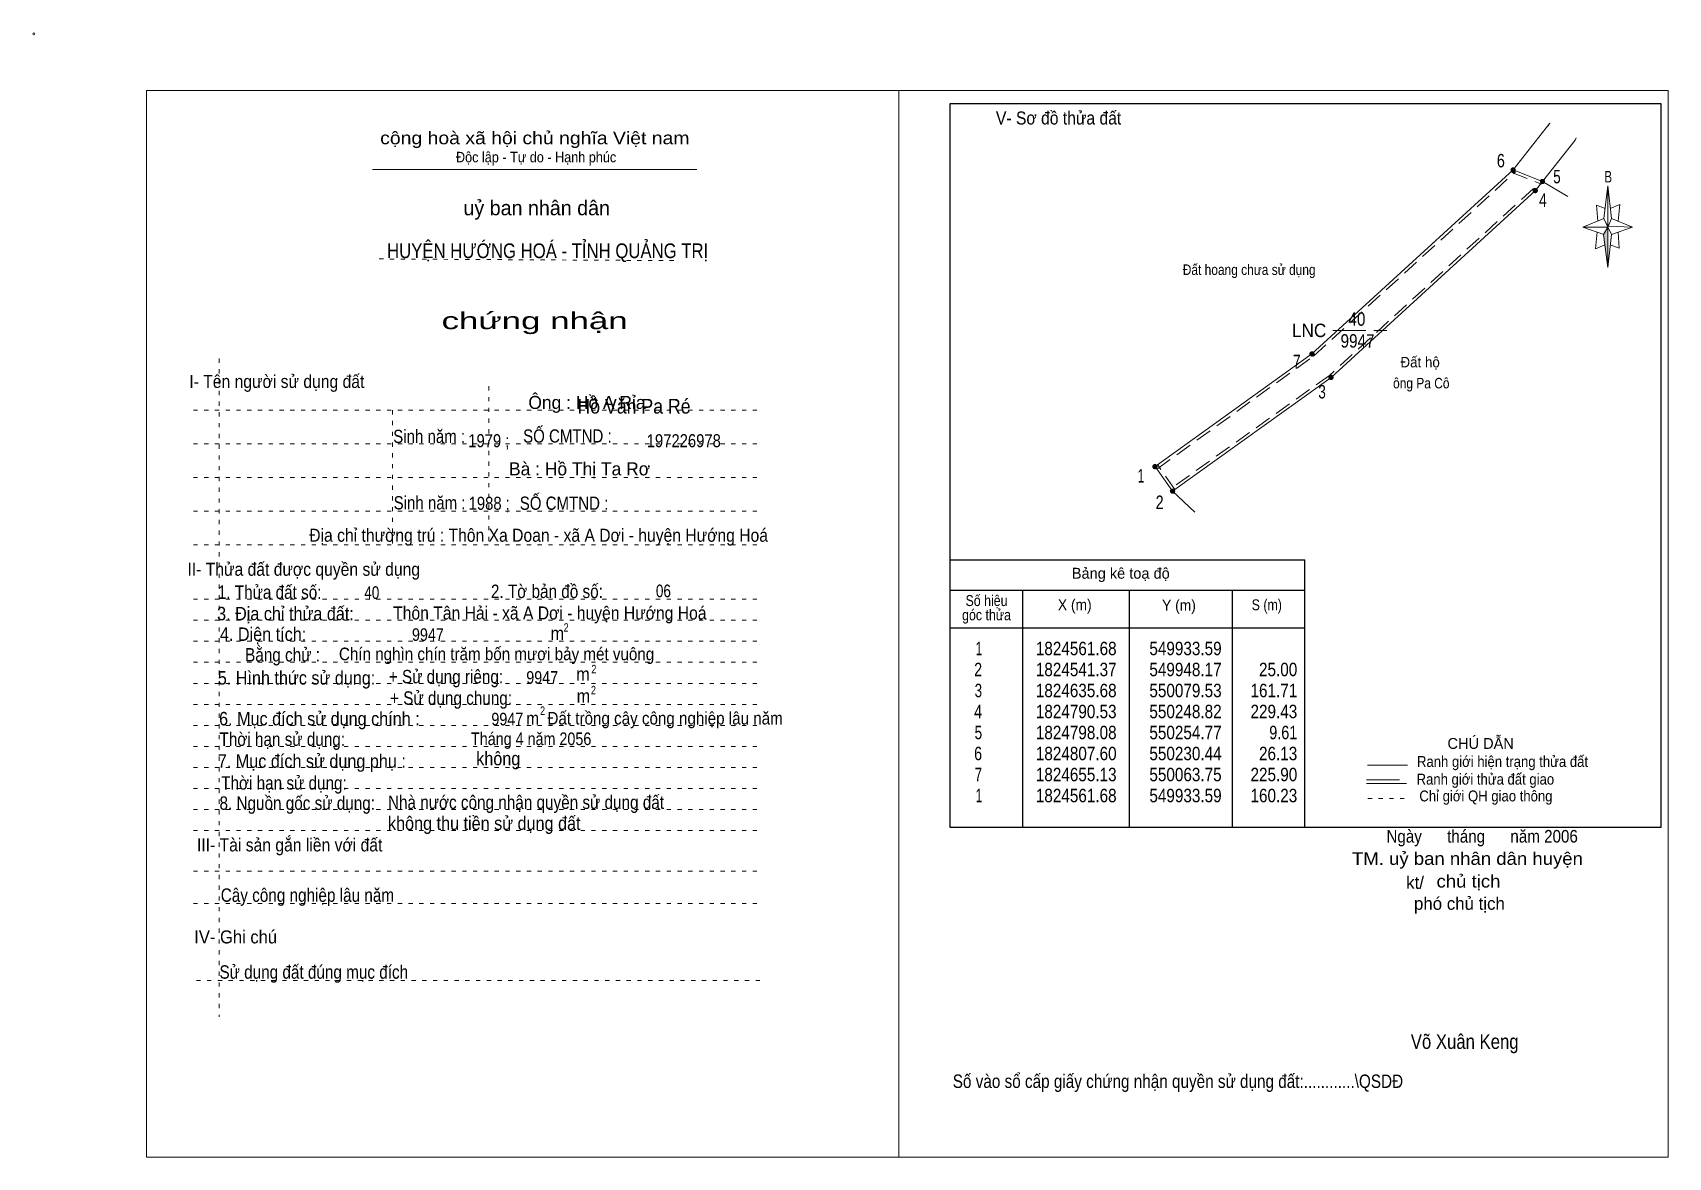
# Model space of a CAD drawing. Header units: centimetres. Extents: x -1.6 to 37.4, y -1.3 to 25.5.
import ezdxf
from ezdxf.enums import TextEntityAlignment as Align

# ---------------------------------------------------------------- set-up
doc = ezdxf.new("R2010")
doc.units = ezdxf.units.CM
doc.header["$LTSCALE"] = 0.13
for name, pattern in [('DOTTED', [1.5, 0.3, -1.2]), ('LONG_DASHED', [7.5, 6, -1.5]), ('MEDIUM_DASHED', [4.5, 3, -1.5])]:
    doc.linetypes.add(name, pattern=pattern)
for name, color, linetype, lineweight in [('1', 7, 'DOTTED', 13), ('10', 7, 'Continuous', 13), ('2', 7, 'Continuous', 25), ('3', 7, 'Continuous', 13), ('30', 7, 'Continuous', 13), ('32', 7, 'LONG_DASHED', 13), ('33', 7, 'LONG_DASHED', 13), ('35', 7, 'Continuous', 13)]:
    doc.layers.add(name, color=color, linetype=linetype, lineweight=lineweight)
doc.layers.add('7', color=7, linetype='Continuous')

msp = doc.modelspace()

# ---------------------------------------------------------------- hatches: boundary and pattern name
at = {"layer": '30'}
msp.add_hatch(color=256, dxfattribs=at).paths.add_polyline_path([(35.91, 20.87), (35.91, 19.91), (35.81, 20.69)])
at = {"layer": '32'}
for points in [[(33.7066, 22.2274, 1), (33.6066, 22.2274, 1)], [(34.4051, 21.9541, 1), (34.3051, 21.9541, 1)], [(34.2343, 21.7373, 1), (34.1343, 21.7373, 1)], [(28.9209, 17.85, 1), (28.8209, 17.85, 1)], [(29.3739, 17.2916, 1), (29.2739, 17.2916, 1)], [(25.184, 15.167, 1), (25.084, 15.167, 1)], [(25.6026, 14.5839, 1), (25.5026, 14.5839, 1)]]:
    msp.add_hatch(color=256, dxfattribs=at).paths.add_polyline_path(points)

# ---------------------------------------------------------------- linework, layer by layer
at = {"layer": '1', "linetype": 'Continuous'}
msp.add_line((6.51, 22.24), (14.23, 22.24), dxfattribs=at)
at = {"layer": '1'}
for p, q in [((6.67, 20.11), (13.82, 20.07)), ((2.86, 17.74), (2.86, 2.07)), ((9.28, 17.08), (9.28, 13.31)), ((2.25, 16.51), (15.75, 16.51)), ((6.99, 16.51), (6.99, 13.31)), ((2.25, 15.71), (15.75, 15.71)), ((2.25, 14.91), (15.75, 14.91)), ((2.25, 14.11), (15.75, 14.11)), ((2.25, 13.31), (15.75, 13.31)), ((2.25, 12.01), (15.75, 12.01)), ((2.25, 11.51), (15.75, 11.51)), ((2.25, 11.01), (15.75, 11.01)), ((2.25, 10.51), (15.75, 10.51)), ((2.25, 10.01), (15.75, 10.01)), ((2.25, 9.51), (15.75, 9.51)), ((2.25, 9.01), (15.75, 9.01)), ((2.25, 8.51), (15.75, 8.51)), ((2.25, 8.01), (15.75, 8.01)), ((2.25, 7.51), (15.75, 7.51)), ((2.25, 7.01), (15.75, 7.01)), ((2.25, 6.51), (15.75, 6.51)), ((2.25, 5.54), (15.75, 5.54)), ((2.25, 4.77), (15.75, 4.77)), ((2.32, 2.94), (15.82, 2.94))]:
    msp.add_line(p, q, dxfattribs=at)
at = {"layer": '10', "linetype": 'MEDIUM_DASHED'}
for p, q in [((33.63, 22.17), (34.33, 21.89)), ((25.61, 14.62), (25.2, 15.21))]:
    msp.add_line(p, q, dxfattribs=at)
at = {"layer": '10'}
for p, q in [((34.19, 21.74), (34.36, 21.95)), ((34.36, 21.95), (34.96, 21.6)), ((25.55, 14.58), (26.08, 14.08))]:
    msp.add_line(p, q, dxfattribs=at)
for points in [[(33.66, 22.23), (34.53, 23.34), (34.49, 23.27)], [(34.36, 21.95), (35.13, 22.94), (35.16, 22.99)], [(25.14, 15.17), (28.87, 17.85), (33.66, 22.23), (34.36, 21.95)], [(34.19, 21.74), (29.33, 17.29), (25.55, 14.58), (25.14, 15.17)]]:
    msp.add_lwpolyline(points, dxfattribs=at)
at = {"layer": '10', "linetype": 'MEDIUM_DASHED'}
for points in [[(25.18, 15.11), (28.91, 17.8), (33.71, 22.18)], [(34.14, 21.79), (29.29, 17.34), (25.51, 14.64)]]:
    msp.add_lwpolyline(points, dxfattribs=at)
at = {"layer": '10'}
msp.add_circle((-1.55, 25.47), 0.025, dxfattribs=at)
at = {"layer": '2'}
for p, q in [((20.25, 12.95), (28.7, 12.95)), ((28.7, 6.59), (28.7, 12.95)), ((20.25, 12.23), (28.7, 12.23)), ((21.99, 6.59), (21.99, 12.23)), ((24.53, 10.89), (24.53, 12.23)), ((26.97, 12.23), (26.97, 6.59)), ((20.25, 11.33), (28.7, 11.33))]:
    msp.add_line(p, q, dxfattribs=at)
msp.add_lwpolyline([(37.18, 23.8), (20.25, 23.8), (20.25, 6.59), (37.18, 6.59)], close=True, dxfattribs=at)
msp.add_lwpolyline([(24.53, 6.59), (24.53, 10.39), (24.53, 10.89)], dxfattribs=at)
at = {"layer": '3'}
msp.add_line((19.04, 24.12), (19.04, -1.27), dxfattribs=at)
for points in [[(19.04, 24.12), (1.13, 24.12), (1.13, -1.27), (19.04, -1.27)], [(19.04, -1.27), (37.35, -1.27), (37.35, 24.12), (19.04, 24.12)]]:
    msp.add_lwpolyline(points, dxfattribs=at)
at = {"layer": '30'}
for p, q in [((35.82, 21.07), (35.91, 21.85)), ((36, 21.07), (36.5, 20.87)), ((35.82, 20.69), (35.32, 20.87)), ((36, 20.69), (35.91, 19.91)), ((36.16, 20.75), (36.18, 20.37)), ((36.18, 20.37), (35.97, 20.45))]:
    msp.add_line(p, q, dxfattribs=at)
for points in [[(35.91, 21.85), (36, 21.07), (35.91, 20.87)], [(35.91, 20.87), (35.32, 20.87), (35.82, 21.07), (36, 20.69), (36.5, 20.87), (35.91, 20.89)], [(35.91, 20.87), (35.91, 19.91), (35.81, 20.69)]]:
    msp.add_lwpolyline(points, close=True, dxfattribs=at)
for points in [[(35.97, 21.31), (36.2, 21.41), (36.16, 21.01)], [(35.91, 20.87), (35.82, 21.07), (35.32, 20.87)], [(35.85, 21.31), (35.64, 21.39), (35.67, 21.01)], [(35.66, 20.75), (35.62, 20.35), (35.84, 20.45)], [(35.91, 20.87), (36, 20.69), (36.5, 20.87)]]:
    msp.add_lwpolyline(points, dxfattribs=at)
at = {"layer": '32'}
for centre in [(33.6566, 22.2274), (34.3551, 21.9541), (34.1843, 21.7373), (28.8709, 17.85), (29.3239, 17.2916), (25.134, 15.167), (25.5526, 14.5839)]:
    msp.add_circle(centre, 0.05, dxfattribs=at)
at = {"layer": '33'}
msp.add_line((29.37, 18.41), (30.65, 18.41), dxfattribs=at)
at = {"layer": '35'}
for p, q in [((30.19, 8.06), (31.14, 8.06)), ((30.17, 7.63), (31.12, 7.63))]:
    msp.add_line(p, q, dxfattribs=at)
at = {"layer": '35', "linetype": 'LONG_DASHED'}
msp.add_line((30.17, 7.71), (31.12, 7.71), dxfattribs=at)
at = {"layer": '35', "linetype": 'DOTTED'}
msp.add_line((30.2, 7.27), (31.19, 7.27), dxfattribs=at)

# ---------------------------------------------------------------- texts
at = {"layer": '1'}
for s, height, width, p in [('V- Sơ đồ thửa đất', 0.31, 0.9, (22.84, 23.31)), ('cộng hoà xã hội chủ nghĩa Việt nam', 0.3, 1.15, (10.375, 22.84)), ('Độc lập - Tự do - Hạnh phúc', 0.25, 0.9, (10.405, 22.41)), ('chứng nhận', 0.4, 1.55, (10.37, 18.44)), ('I- Tên người sử dụng đất', 0.31, 0.9, (4.235, 17.04)), ('II- Thửa đất được quyền sử dụng', 0.31, 0.9, (4.875, 12.57)), ('III- Tài sản gắn liền với đất', 0.31, 0.9, (4.54, 6.01)), ('IV- Ghi chú', 0.31, 0.95, (3.255, 3.82))]:
    msp.add_text(s, height=height, dxfattribs=dict(at, width=width)).set_placement(p, align=Align.CENTER)
msp.add_text('uỷ ban nhân dân', height=0.35, dxfattribs=at).set_placement((10.42, 21.15), align=Align.CENTER)
at = {"layer": '10'}
for s, height, width, p in [('Đất hoang chưa sử dụng ', 0.25, 0.85, (27.415, 19.73)), ('Sinh năm :', 0.3149, 0.85, (7.86, 15.73)), ('SỐ CMTND :', 0.3149, 0.85, (11.15, 15.74)), ('Sinh năm :', 0.3149, 0.85, (7.87, 14.15)), ('1988 ;', 0.31, 0.85, (9.29, 14.14)), ('SỐ CMTND :', 0.3149, 0.85, (11.07, 14.14)), ('Địa chỉ thường trú : Thôn Xa Doan - xã A Dơi - huyện Hướng Hoá', 0.31, 0.9, (10.465, 13.38)), ('40', 0.3, 0.8, (6.495, 12.02)), ('06', 0.3, 0.8, (13.435, 12.06)), (' Thôn Tân Hải - xã A Dơi - huyện Hướng Hoá', 0.31, 0.9, (10.68, 11.53)), ('9947', 0.3, 0.85, (7.83, 11.02)), ('Chín nghìn chín trăm bốn mươi bảy mét vuông ', 0.3, 0.9, (9.515, 10.56)), ('9947', 0.3, 0.85, (10.55, 10)), ('m  Đất trồng cây công nghiệp lâu năm ', 0.3, 0.9, (13.275, 9.03)), ('9947', 0.3, 0.85, (9.72, 9.01)), ('Tháng 4 năm 2056 ', 0.3, 0.85, (10.335, 8.54)), ('Ngày      tháng      năm 2006', 0.3, 0.9, (32.92, 6.22)), ('TM. uỷ ban nhân dân huyện', 0.3, 1.1, (32.57, 5.69)), ('chủ tịch', 0.3, 1.1, (32.595, 5.15)), ('Võ Xuân Keng ', 0.35, 0.85, (32.56, 1.31))]:
    msp.add_text(s, height=height, dxfattribs=dict(at, width=width)).set_placement(p, align=Align.CENTER)
for s, width, p in [('  Đất hộ', 0.95, (30.8, 17.53)), ('ông Pa Cô', 0.85, (30.8, 17.03))]:
    msp.add_text(s, height=0.25, dxfattribs=dict(at, width=width)).set_placement(p)
for s, height, p in [('Ông : Hồ A Rỉa', 0.31, (11.615, 16.54)), ('Bà : Hồ Thị Ta Rơ', 0.31, (11.44, 14.96)), ('kt/ ', 0.3, (31.38, 5.12)), ('phó chủ tịch ', 0.3, (32.435, 4.62))]:
    msp.add_text(s, height=height, dxfattribs=at).set_placement(p, align=Align.CENTER)
at = {"layer": '2'}
for s, height, width, p in [('HUYỆN HƯỚNG HOÁ - TỈNH QUẢNG TRỊ', 0.35, 0.85, (10.68, 20.13)), ('Số hiệu', 0.2591, 0.85, (21.125, 11.85)), ('3. Địa chỉ thửa đất:', 0.32, 0.9, (4.44, 11.51)), ('góc thửa', 0.2591, 0.85, (21.125, 11.51)), ('X (m)', 0.2591, 0.95, (23.225, 11.75)), ('Y (m)', 0.2591, 0.95, (25.705, 11.74)), ('S (m)', 0.2591, 0.85, (27.795, 11.75)), ('Số vào sổ cấp giấy chứng nhận quyền sử dụng đất:............\\QSDĐ', 0.32, 0.85, (25.68, 0.38))]:
    msp.add_text(s, height=height, dxfattribs=dict(at, width=width)).set_placement(p, align=Align.CENTER)
msp.add_text('Bảng kê toạ độ', height=0.2591, dxfattribs=at).set_placement((24.32, 12.5), align=Align.CENTER)
for s, height, width, p in [('1. Thửa đất số:', 0.32, 0.85, (2.83, 12.02)), ('2. Tờ bản đồ số:', 0.32, 0.85, (9.33, 12.04)), ('4. Diện tích:', 0.32, 0.9, (2.88, 11.02)), ('m', 0.32, 0.9, (10.75, 11.04)), ('2', 0.2, 0.8, (11.06, 11.24)), ('Bằng chử :', 0.32, 0.85, (3.48, 10.53)), ('5. Hình thức sử dụng:', 0.32, 0.9, (2.83, 9.98)), ('+ Sử dụng riêng:', 0.32, 0.85, (6.9, 10.01)), ('m', 0.32, 0.9, (11.36, 10.07)), ('2', 0.2, 0.8, (11.72, 10.25)), ('+ Sử dụng chung:', 0.32, 0.85, (6.93, 9.5)), ('m', 0.32, 0.9, (11.37, 9.55)), ('2', 0.2, 0.8, (11.71, 9.75)), ('6. Mục đích sử dụng chính : ', 0.32, 0.9, (2.86, 9.01)), ('2', 0.2, 0.8, (10.5, 9.26)), ('Thời hạn sử dụng: ', 0.32, 0.85, (2.87, 8.52)), ('7. Mục đích sử dụng phụ : ', 0.32, 0.9, (2.83, 8)), ('không', 0.32, 0.9, (8.98, 8.06)), ('Thời hạn sử dụng: ', 0.32, 0.85, (2.91, 7.48)), ('8. Nguồn gốc sử dụng: ', 0.32, 0.85, (2.87, 7)), ('Nhà nước công nhận quyền sử dụng đất  ', 0.32, 0.85, (6.88, 7.02)), ('không thu tiền sử dụng đất', 0.32, 0.9, (6.88, 6.52)), ('Cây công nghiệp lâu năm', 0.32, 0.85, (2.9, 4.81)), ('Sử dụng đất đúng mục đích', 0.32, 0.85, (2.87, 2.98))]:
    msp.add_text(s, height=height, dxfattribs=dict(at, width=width)).set_placement(p)
at = {"layer": '30', "width": 0.75}
msp.add_text('B', height=0.2756, dxfattribs=at).set_placement((35.92, 21.93), align=Align.CENTER)
at = {"layer": '30'}
for s, width, p in [('1', 0.65, (21.02, 10.68)), ('1824561.68', 0.85, (24.22, 10.68)), ('549933.59', 0.85, (26.72, 10.68)), ('549933.59', 0.85, (26.72, 10.68)), ('2', 0.8, (21.02, 10.18)), ('1824541.37', 0.85, (24.22, 10.18)), ('549948.17', 0.85, (26.72, 10.18)), ('25.00', 0.85, (28.52, 10.18)), ('3', 0.75, (21.02, 9.68)), ('1824635.68', 0.85, (24.22, 9.68)), ('550079.53', 0.85, (26.72, 9.68)), ('161.71', 0.85, (28.52, 9.68)), ('4', 0.8, (21.02, 9.18)), ('1824790.53', 0.85, (24.22, 9.18)), ('550248.82', 0.85, (26.72, 9.18)), ('229.43', 0.85, (28.52, 9.18)), ('5', 0.75, (21.02, 8.68)), ('1824798.08', 0.85, (24.22, 8.68)), ('550254.77', 0.85, (26.72, 8.68)), ('9.61', 0.8, (28.52, 8.68)), ('6', 0.8, (21.02, 8.18)), ('1824807.60', 0.85, (24.22, 8.18)), ('550230.44', 0.85, (26.72, 8.18)), ('26.13', 0.85, (28.52, 8.18)), ('7', 0.75, (21.02, 7.68)), ('1824655.13', 0.85, (24.22, 7.68)), ('550063.75', 0.85, (26.72, 7.68)), ('225.90', 0.85, (28.52, 7.68)), ('1', 0.65, (21.02, 7.18)), ('1824561.68', 0.85, (24.22, 7.18)), ('549933.59', 0.85, (26.72, 7.18)), ('160.23', 0.85, (28.52, 7.18))]:
    msp.add_text(s, height=0.32, dxfattribs=dict(at, width=width)).set_placement(p, align=Align.RIGHT)
at = {"layer": '32'}
for s, width, p in [('6', 0.8, (33.365, 22.29)), ('5', 0.75, (34.7, 21.91)), ('4', 0.8, (34.365, 21.35)), ('7', 0.75, (28.51, 17.51)), ('3', 0.75, (29.11, 16.79)), ('1', 0.65, (24.8, 14.79)), ('2', 0.8, (25.245, 14.16))]:
    msp.add_text(s, height=0.32, dxfattribs=dict(at, width=width)).set_placement(p, align=Align.CENTER)
at = {"layer": '33', "width": 0.85}
for s, p in [('40', (29.94, 18.52)), ('9947', (29.955, 18))]:
    msp.add_text(s, height=0.32, dxfattribs=at).set_placement(p, align=Align.CENTER)
at = {"layer": '33', "width": 0.95}
msp.add_text('LNC', height=0.32, dxfattribs=at).set_placement((29.21, 18.25), align=Align.RIGHT)
at = {"layer": '35'}
msp.add_text('CHÚ DẪN', height=0.2591, dxfattribs=at).set_placement((32.885, 8.45), align=Align.CENTER)
at = {"layer": '35', "width": 0.9}
for s, p in [('Ranh giới hiện trạng thửa đất', (33.405, 8.02)), ('Ranh giới thửa đất giao ', (33.04, 7.6)), ('Chỉ giới QH giao thông', (33.01, 7.2))]:
    msp.add_text(s, height=0.2591, dxfattribs=at).set_placement(p, align=Align.CENTER)
at = {"layer": '7'}
for s, height, width, p in [('Hồ Văn Pa Ré', 0.35, 0.9, (12.735, 16.43)), ('1979 ;', 0.31, 0.85, (9.28, 15.63)), ('197226978', 0.31, 0.85, (13.92, 15.63))]:
    msp.add_text(s, height=height, dxfattribs=dict(at, width=width)).set_placement(p, align=Align.CENTER)

doc.saveas('drawing.dxf')
